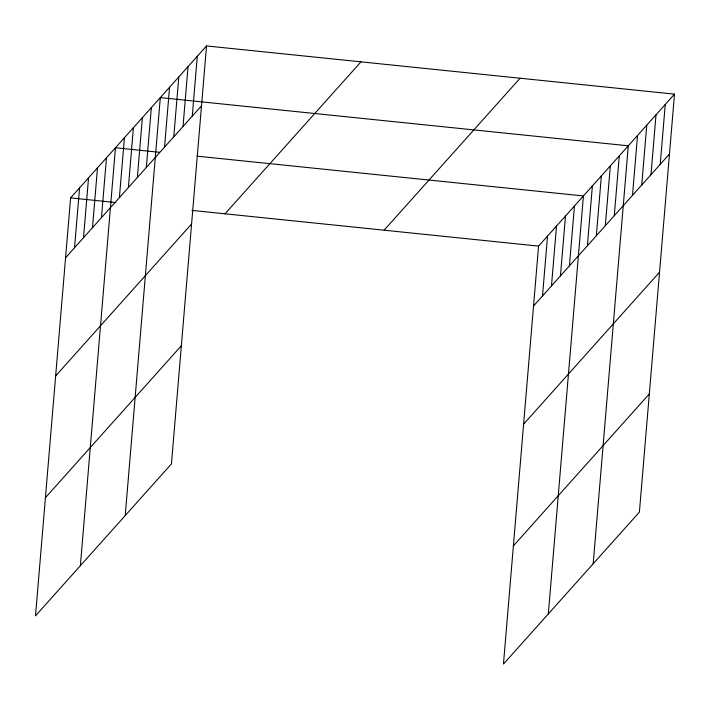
<?xml version="1.0" encoding="UTF-8"?>
<svg xmlns="http://www.w3.org/2000/svg" width="710" height="710" viewBox="0 0 710 710"><rect width="100%" height="100%" fill="white"/><g stroke="black" fill="none" stroke-linecap="round" stroke-linejoin="round"><path stroke-width="1.06" d="M206.539 45.937L70.601 197.904L35.5 615.863L171.438 463.896L206.539 45.937L674.5 94.137L639.399 512.096L503.461 664.063L538.562 246.104L674.5 94.137M74.541 247.746L79.573 187.875M83.514 237.717L88.537 177.846M92.486 227.688L97.51 167.817M101.459 217.659L106.482 157.789M80.363 565.71L115.455 147.76L159.581 152.304M119.404 197.602L124.427 137.722M128.377 187.573L133.4 127.693M137.349 177.544L142.373 117.665M146.322 167.516L151.345 107.636M125.217 515.566L160.318 97.607L628.279 145.807L593.187 563.767M164.534 147.148L169.566 87.277M173.781 136.817L178.805 76.937M183.02 126.478L188.052 66.607M192.268 116.147L197.291 56.276M542.502 295.946L547.534 236.075M551.475 285.917L556.507 226.046M560.447 275.888L565.479 216.017M569.42 265.859L574.452 205.98M548.324 613.91L583.416 195.951L197.087 156.165M587.365 245.802L592.389 185.922M596.338 235.764L601.361 175.894M605.31 225.736L610.334 165.865M614.283 215.707L619.306 155.836M632.495 195.348L637.527 135.468M641.742 185.008L646.766 125.137M650.981 174.678L656.013 114.807M660.229 164.347L665.252 104.468M65.568 257.774L201.507 105.817M55.646 375.945L191.585 223.978M225.026 213.808L360.964 61.841M45.422 497.692L181.361 345.734M384.128 230.2L520.075 78.233M533.529 305.974L669.468 154.008M523.607 424.145L659.546 272.178M513.383 545.892L649.322 393.926M70.601 197.904L115.819 202.563M191.931 210.4L538.562 246.104"/></g></svg>
